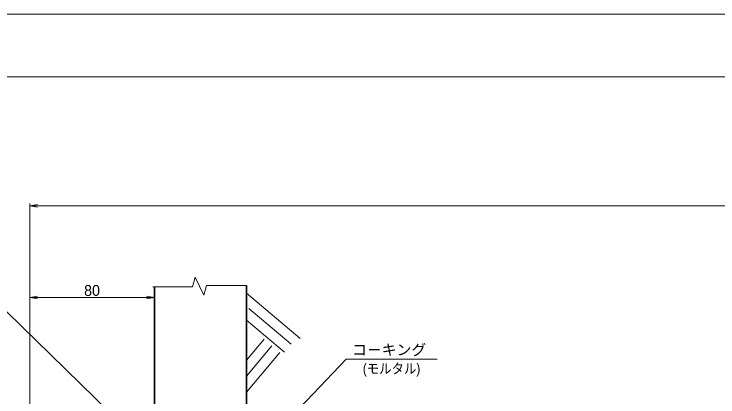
# Model space of a CAD drawing. Units: millimetres at full size, sheet at 1:2.5; details may follow other scales. Extents: x 1834 to 3514, y 1340 to 2542.
# Drawn here: x 2165.7 to 2614.4, y 2298.2 to 2542.3 of the extents above; entities that cross this region are included whole.
import ezdxf
from ezdxf.enums import TextEntityAlignment as Align

# ---------------------------------------------------------------- set-up
doc = ezdxf.new("R2010")
doc.units = ezdxf.units.MM
doc.header["$LTSCALE"] = 2.5
for name, color, linetype, lineweight in [('1外形線', 7, 'Continuous', 35), ('2細い実線', 3, 'Continuous', 20), ('6 寸法線', 4, 'Continuous', 13), ('7 枠・タイトル', 7, 'Continuous', 13)]:
    doc.layers.add(name, color=color, linetype=linetype, lineweight=lineweight)
doc.layers.add('9文字', color=7, linetype='Continuous')
doc.styles.add('ＭＳ Ｐゴシック', font='')
doc.styles.get('ＭＳ Ｐゴシック').set_extended_font_data('MS PGothic')

# ---------------------------------------------------------------- blocks, each defined once
blk = doc.blocks.new('open_arrow')
at = {"color": 0, "linetype": 'Continuous', "lineweight": -2}
blk.add_lwpolyline([(7.5, 1.25), (0, 0), (7.5, -1.25)], dxfattribs=at)

msp = doc.modelspace()

# ---------------------------------------------------------------- linework, layer by layer
at = {"layer": '1外形線'}
for p, q in [((2255.169, 2212.896), (2255.169, 2368.33)), ((2313.8, 2369.114), (2313.8, 2207.447))]:
    msp.add_line(p, q, dxfattribs=at)
at = {"layer": '2細い実線'}
for p, q in [((2281.22, 2374.503), (2279.502, 2368.33)), ((2281.22, 2374.503), (2286.749, 2362.941)), ((2254.169, 2368.33), (2279.502, 2368.33)), ((2288.467, 2369.114), (2286.749, 2362.941)), ((2288.467, 2369.114), (2313.8, 2369.114))]:
    msp.add_line(p, q, dxfattribs=at)
at = {"layer": '2細い実線', "lineweight": 13}
for p, q in [((2348.188, 2335.49), (2313.8, 2364.345)), ((2342.403, 2331.778), (2315.317, 2354.505)), ((2338.185, 2326.75), (2313.8, 2347.212)), ((2313.8, 2321.512), (2325.049, 2334.917)), ((2313.8, 2311.302), (2330.076, 2330.699)), ((2313.8, 2301.093), (2335.103, 2326.481))]:
    msp.add_line(p, q, dxfattribs=at)
at = {"layer": '6 寸法線'}
for p, q in [((2175.645, 2180.913), (2175.645, 2421.434)), ((2175.645, 2419.934), (3156.169, 2419.934)), ((2175.645, 2184.84), (2175.645, 2364.011)), ((2175.645, 2180.913), (2175.645, 2363.039)), ((2175.645, 2361.539), (2255.169, 2361.539)), ((2255.169, 2208.447), (2255.169, 2363.039)), ((2388.681, 2322.305), (2428.254, 2322.305))]:
    msp.add_line(p, q, dxfattribs=at)
for points in [[(2249.048, 2266.569), (2245.467, 2270.058), (2151.594, 2361.539), (2085.298, 2361.539)], [(2264.543, 2203.666), (2267.99, 2207.288), (2377.481, 2322.305), (2435.534, 2322.305)]]:
    msp.add_lwpolyline(points, dxfattribs=at)
at = {"layer": '7 枠・タイトル'}
for p, q in [((1833.816, 2542.277), (3513.816, 2542.277)), ((1873.816, 2502.277), (3473.816, 2502.277))]:
    msp.add_line(p, q, dxfattribs=at)

# ---------------------------------------------------------------- block references
at = {"layer": '6 寸法線', "xscale": 0.667, "yscale": 0.667}
for p in [(2175.645, 2419.934), (2175.645, 2361.539)]:
    msp.add_blockref('open_arrow', p, dxfattribs=at)
at = {"layer": '6 寸法線', "xscale": 0.667, "yscale": 0.667, "rotation": 180}
msp.add_blockref('open_arrow', (2255.169, 2361.539), dxfattribs=at)

# ---------------------------------------------------------------- texts
at = {"layer": '6 寸法線', "style": 'ＭＳ Ｐゴシック'}
msp.add_text('80', height=6.928, dxfattribs=at).set_placement((2215.407, 2366.039), align=Align.MIDDLE_CENTER)
at = {"layer": '9文字', "style": 'ＭＳ Ｐゴシック'}
msp.add_text('コ－キング', height=6.928, dxfattribs=at).set_placement((2428.429, 2328.213), align=Align.MIDDLE_RIGHT)
at = {"layer": '9文字', "style": 'ＭＳ Ｐゴシック', "width": 0.9}
msp.add_text('(モルタル)', height=6.433, dxfattribs=at).set_placement((2406.364, 2316.258), align=Align.MIDDLE_CENTER)

doc.saveas('drawing.dxf')
